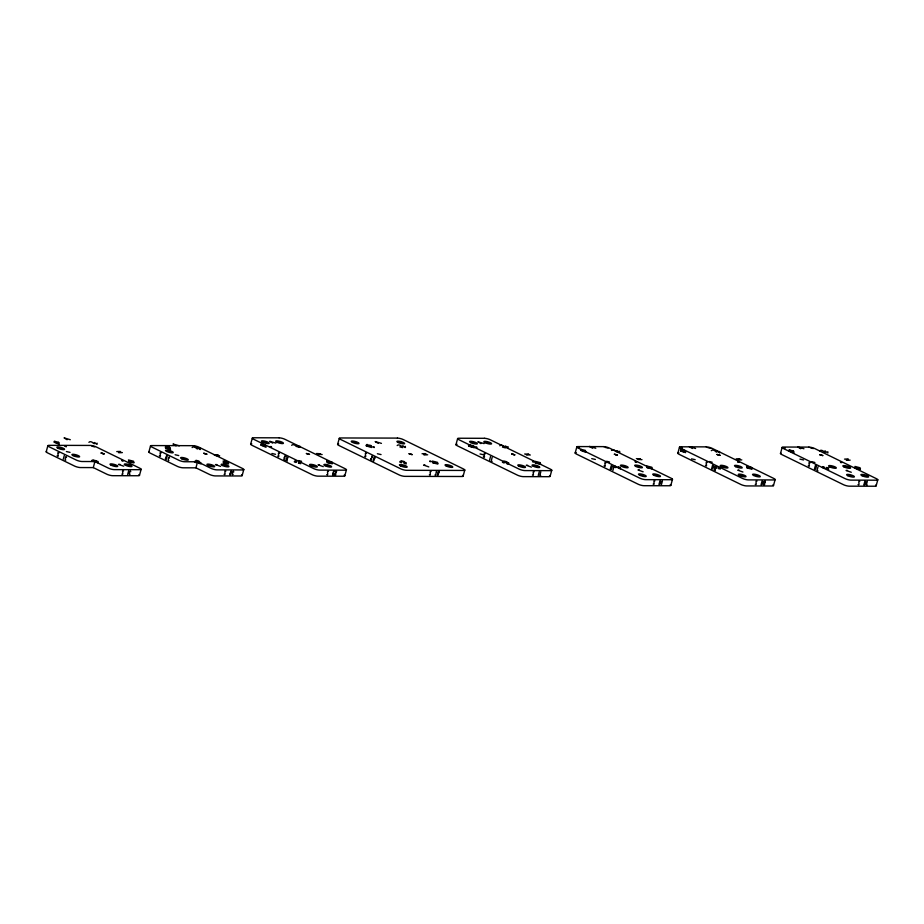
<?xml version="1.0" encoding="UTF-8"?>
<svg xmlns="http://www.w3.org/2000/svg" width="924" height="924" viewBox="0 0 924 924"><rect width="100%" height="100%" fill="white"/><g stroke="black" fill="none" stroke-linecap="round" stroke-linejoin="round"><path stroke-width="1.39" d="M764.067 482.882L765.199 482.467L765.257 481.185L764.552 481.138L763.559 484.765M57.115 455.74C59.506 458.188 57.172 452.818 58.027 452.506L58.928 452.945M159.355 455.775C161.746 458.223 159.425 452.852 160.268 452.541L161.169 452.979M277.674 456.075C280.064 458.523 277.731 453.141 278.586 452.829L279.487 453.28M364.622 456.237C367.013 458.674 364.691 453.303 365.534 452.991L366.435 453.43M483.391 456.722C485.781 459.17 483.46 453.799 484.303 453.488L485.204 453.927M604.111 465.777C606.502 468.225 604.181 462.855 605.024 462.543L605.925 462.982M705.428 465.361C707.819 467.81 705.497 462.439 706.34 462.127L707.241 462.566M808.257 465.684C810.648 468.133 808.315 462.762 809.17 462.45L810.071 462.889M121.818 474.116C123.793 475.525 122.095 471.113 122.719 470.859L123.585 470.859M224.082 474.347C226.068 475.756 224.359 471.344 224.994 471.09L225.849 471.101M326.726 474.613C328.701 476.033 327.004 471.61 327.639 471.367L328.494 471.367M429.36 474.821C431.335 476.241 429.637 471.817 430.272 471.575L431.127 471.575M532.42 475.063C534.407 476.484 532.698 472.06 533.333 471.817L534.188 471.817M653.141 484.13C655.128 485.539 653.418 481.127 654.053 480.873L654.908 480.873M755.231 484.361C757.206 485.781 755.509 481.358 756.144 481.115L756.999 481.115M858.015 484.603C859.99 486.024 858.292 481.6 858.927 481.358L859.782 481.358M370.593 459.205L370.709 458.639L370.905 459.771A1.455 1.086 -89.9 0 0 371.332 459.933L371.922 456.063A1.455 1.086 -89.9 0 1 372.314 456.317L372.395 457.161M435.019 474.89L435.296 475.259A1.455 0.912 -64 0 0 435.712 475.213L436.313 471.552A1.455 0.912 -64 0 1 436.694 471.598L436.752 472.314M714.737 468.214L715.927 468.318L716.077 466.92L713.836 466.435L715.95 467.856L713.906 467.163M716.146 467.694L715.188 466.516L714.229 470.097M46.2 451.813L47.852 445.761M63.271 459.182L64.264 455.555M66.505 457.599C65.812 453.684 64.299 461.827 65.8 460.002M46.697 451.432A4.285 0.97 15.3 0 0 47.494 452.852L74.59 466.077A4.285 0.97 15.3 0 0 80.446 467.556L93.278 467.59L94.929 461.538L108.478 468.156A4.285 0.97 15.3 0 0 114.345 469.635L140.009 469.692A4.285 0.97 15.3 0 0 139.847 468.237L96.2 446.916A4.285 0.97 15.3 0 0 90.333 445.437L48.984 445.345A4.285 0.97 15.3 0 0 49.145 446.8L76.242 460.037A4.285 0.97 15.3 0 0 82.097 461.515L94.929 461.538M127.651 474.509L128.632 470.882M130.746 471.714C130.111 468.156 128.321 476.576 130.041 474.139M139.489 475.317L141.141 469.265M148.856 452.055L150.508 446.003M169.554 458.027C168.861 454.111 167.359 462.254 168.861 460.429M149.353 451.674A4.285 0.97 15.3 0 0 150.15 453.083L177.246 466.32A4.285 0.97 15.3 0 0 183.102 467.798L195.934 467.833L197.586 461.781L211.134 468.399A4.285 0.97 15.3 0 0 217.001 469.877L242.666 469.935A4.285 0.97 15.3 0 0 242.504 468.468L198.856 447.147A4.285 0.97 15.3 0 0 192.989 445.68L151.64 445.576A4.285 0.97 15.3 0 0 151.802 447.043L178.898 460.279A4.285 0.97 15.3 0 0 184.754 461.746L197.586 461.781M233.784 471.956C233.16 468.399 231.37 476.807 233.079 474.382M242.146 475.56L243.797 469.507M250.635 444.236L252.298 438.195M337.607 444.444L339.27 438.392M344.802 475.791L346.454 469.75M455.948 444.721L457.611 438.669M463.143 476.068L464.795 470.016M489.558 460.164L490.552 456.537M492.192 457.345L491.21 460.972L492.111 461.411M538.253 475.456L539.246 471.829M540.806 471.841L539.812 475.467L540.667 475.467M550.115 476.264L551.767 470.224M575.167 453.037L576.819 446.997M612.889 470.501L613.883 466.874M661.457 484.523L662.45 480.896M677.823 453.28L679.475 447.239M670.836 485.331L672.487 479.279M715.303 470.616L715.372 468.514M764.575 484.765L764.668 482.882M780.48 453.522L782.131 447.47M773.492 485.574L775.144 479.521M818.029 466.782L817.035 470.408L817.936 470.847M867.313 481.381L866.319 484.996L867.174 485.008M876.148 485.805L877.8 479.764M334.384 475.005L336.648 471.379M88.912 442.342C90.078 440.898 92.504 442.053 93.567 443.508M192.123 447.574C193.301 446.142 195.726 447.297 196.789 448.752M291.649 445.31C292.816 443.867 295.241 445.033 296.304 446.488M397.17 445.553C398.348 444.121 400.762 445.276 401.836 446.731M499.803 445.795C500.981 444.352 503.407 445.518 504.469 446.973M611.492 450.45C612.67 449.006 615.095 450.161 616.158 451.617M711.307 450.681C712.473 449.237 714.899 450.392 715.961 451.848M819.657 450.924C820.835 449.491 823.261 450.646 824.324 452.102M285.77 460.452L288.103 457.484M366.308 445.322L371.436 446.35M366.366 445.899L369.415 446.408L366.343 445.391M468.999 446.153C479.094 448.302 459.459 443.07 474.081 446.592M683.506 451.559L680.572 451.004L685.7 452.633M788.784 450.716L793.935 451.721M299.896 447.343L296.985 445.472L297.101 446.685L300.081 447.389M719.553 452.702L716.724 450.82L716.758 452.055M824.993 451.085L827.869 452.968L827.823 451.732M217.948 455.012L215.696 455.532L219.658 455.751M530.307 455.012L526.333 454.77L528.644 454.238M640.286 458.916L638.034 459.436L641.995 459.655M318.191 454.262L320.478 453.753L316.505 453.511M66.401 451.547L70.062 452.379M175.086 454.735L178.736 455.567M271.875 453.488L275.525 454.319M377.396 453.742L381.058 454.573M480.041 453.973L483.691 454.804M591.73 458.627L595.379 459.459M691.533 458.858L695.183 459.69M799.895 459.113L803.545 459.944M66.181 446.107L64.749 446.107L66.262 446.846M91.846 446.165L94.768 446.904M168.838 446.35L167.406 446.35L168.919 447.077M194.502 446.408L197.424 447.147M271.494 446.592L270.062 446.581L271.575 447.32M374.151 446.823L372.719 446.823L374.232 447.562M399.815 446.881L402.737 447.62M476.807 447.066L475.375 447.066L476.888 447.793M502.471 447.124L505.393 447.863M579.463 447.308L578.031 447.297L579.544 448.036M605.128 447.366L608.05 448.105M682.12 447.539L680.688 447.539L682.201 448.279M707.784 447.597L710.706 448.336M784.776 447.782L783.344 447.782L784.857 448.51M810.44 447.84L813.363 448.579M116.759 451.582C127.304 450.924 111.839 453.257 122.384 452.598M422.037 453.753C432.524 453.072 417.221 455.463 427.673 454.77M524.67 453.996L528.632 454.215M322.141 454.527L318.179 454.308M214.022 454.735L217.995 454.978M636.359 458.639L640.32 458.893M736.162 458.87C746.719 458.223 731.254 460.545 741.799 459.898M844.524 459.124C855.035 458.443 839.708 460.833 850.161 460.14M96.281 460.81L93.347 460.071M121.945 460.868L123.366 460.88L121.864 460.14M198.937 461.053L196.004 460.314M224.601 461.111L226.034 461.111L224.52 460.383M301.594 461.295L298.66 460.556M326.888 460.833L328.69 461.353L327.177 460.614M404.25 461.526L401.316 460.787M429.914 461.584L431.346 461.596L429.833 460.857M506.906 461.769L503.973 461.03M532.571 461.827L534.003 461.827L532.49 461.099M609.563 462.012L606.629 461.272M635.227 462.069L636.659 462.069L635.146 461.33M712.219 462.243L709.286 461.503M737.883 462.3L739.316 462.312L737.802 461.573M814.876 462.485L811.942 461.746M840.54 462.543L841.972 462.543L840.459 461.815M119.912 464.345L118.48 464.414L123.677 466.181M216.863 464.576L215.431 464.587L220.628 466.412M319.508 464.807L318.075 464.818L323.273 466.643M425.028 465.049L423.596 465.072L428.794 466.897M527.673 465.292L526.241 465.303L531.439 467.128M639.362 469.946L637.964 469.946L643.127 471.783M739.165 470.177L737.768 470.177L742.931 472.014M847.527 470.432L846.084 470.466L851.281 472.268M334.442 471.379L333.552 471.379L332.559 475.005L333.518 475.005M333.067 473.169L333.945 473.169M789.824 449.826C785.989 450.069 796.569 450.9 792.734 451.131M681.462 449.584C677.627 449.815 688.218 450.646 684.372 450.877M581.658 449.341C577.823 449.584 588.403 450.415 584.569 450.646M469.969 444.698C466.135 444.929 476.726 445.761 472.88 445.992M367.336 444.456C363.617 444.756 374.047 445.495 370.247 445.761M261.804 444.213C257.969 444.444 268.561 445.276 264.714 445.518M166.32 446.488C162.485 446.719 173.065 447.551 169.231 447.793M55.059 441.233C51.213 441.464 61.804 442.296 57.969 442.538M685.573 451.466L680.445 450.485L683.541 451.524M585.77 451.235L580.63 450.254L585.897 452.402M265.916 446.107L260.787 445.114L266.043 447.274M170.432 448.383L165.292 447.355L168.399 448.44L165.512 448.071L170.559 449.549M59.159 443.127L54.031 442.146L59.286 444.294M820.697 455.047L821.725 455.313M855.116 467.405C871.251 471.09 844.201 465.719 860.371 469.415M845.622 466.666L847.816 467.221M831.369 466.643L833.564 467.197M863.686 475.49L865.88 476.045M828.597 468.006L826.287 467.498L828.147 468.526L826.379 468.029L826.449 468.676L828.736 469.3M849.422 475.456L851.628 476.01M718.04 454.816L719.068 455.07M746.754 467.151C762.785 470.836 736.047 465.465 752.009 469.161M737.26 466.424L739.454 466.978M723.007 466.389L725.201 466.943M755.324 475.236L757.518 475.791M720.235 467.752L717.96 467.232L719.784 468.272L718.087 468.422L720.374 469.046M741.071 475.213L743.266 475.756M615.384 454.573L616.412 454.839M646.95 466.92C663.051 470.605 636.174 465.246 652.205 468.93M637.456 466.193L639.651 466.736M623.203 466.158L625.398 466.712M655.52 475.005L657.715 475.56M620.431 467.521L618.121 467.013L619.981 468.041L618.283 468.191L620.57 468.815M641.256 474.971L643.462 475.525M486.636 442.423L488.831 442.977M472.372 442.388L474.578 442.942M512.728 454.331L513.756 454.596M535.262 462.266C551.374 465.973 524.486 460.579 540.517 464.287M534.8 465.95L536.994 466.505M508.743 462.866L506.421 462.381L508.292 463.386L506.595 463.548L508.881 464.16M520.547 465.915L522.741 466.47M399.665 442.226L401.859 442.781M410.071 454.1L411.099 454.354M354.031 442.111L356.237 442.665M447.828 465.742L450.023 466.297M432.617 462.035C448.741 465.708 421.702 460.337 437.872 464.044M406.098 462.635L403.834 462.104L405.659 463.143L403.961 463.305L406.248 463.929M402.206 465.638L404.4 466.193M278.471 441.938L280.665 442.492M264.206 441.903L266.412 442.457M307.415 453.857L308.443 454.123M327.096 461.781C343.231 465.465 316.193 460.094 332.351 463.802M326.634 465.465L328.829 466.019M300.577 462.393L298.267 461.873L300.127 462.901L298.429 463.063L300.716 463.686M312.381 465.43L314.576 465.985M204.758 453.615L205.786 453.88M223.319 461.965C239.328 465.615 212.566 460.348 228.575 463.987M168.295 451.201L170.49 451.744M223.978 465.222L226.172 465.777M200.831 462.589L198.51 462.092L200.381 463.097L198.695 463.259L200.97 463.883M183.345 458.547L185.539 459.101M209.725 465.188L211.919 465.742M102.102 453.384L103.13 453.638M128.632 460.891C144.791 464.622 117.741 459.193 133.888 462.912M59.61 448.013L61.816 448.567M127.027 465.003L129.221 465.557M74.671 455.37L76.865 455.925M112.763 464.968L114.969 465.523M98.083 461.492L95.773 460.972L97.632 462L95.934 462.162L98.221 462.785M327.235 461.48L332.074 462.139M794.062 452.887L788.888 450.797M474.208 447.759L469.011 446.188M371.563 447.516L366.366 445.946M803.938 448.741L797.666 446.927L800.727 448.729M695.576 448.487L689.316 446.662L692.365 448.475M595.772 448.256L589.512 446.431L592.561 448.244M484.084 443.601L477.858 441.764L480.873 443.601M381.439 443.37L375.179 441.58L378.239 443.358M275.918 443.116L269.658 441.291L272.707 443.116M179.302 445.818L173.019 444.017L176.091 445.818M70.305 439.72L64.079 437.884L67.094 439.709M285.77 456.352L284.835 455.89L283.841 459.517L284.858 460.013M284.349 457.68L285.285 458.142M195.934 467.833L209.482 474.439A4.285 0.97 15.3 0 0 215.35 475.918L241.014 475.976A4.285 0.97 15.3 0 0 241.534 474.901M93.278 467.59L106.826 474.208A4.285 0.97 15.3 0 0 112.693 475.687L138.357 475.744A4.285 0.97 15.3 0 0 138.877 474.659M94.005 460.764C88.669 458.396 97.089 463.259 91.753 460.891M824.52 467.29C819.172 464.922 827.615 469.762 822.256 467.405M616.354 466.805C611.007 464.426 619.438 469.3 614.09 466.92M504.666 462.15C499.318 459.782 507.75 464.645 502.413 462.277M402.021 461.908C396.881 459.575 405.047 464.402 399.769 462.035M296.5 461.665C291.152 459.309 299.607 464.148 294.248 461.792M196.754 461.861C191.418 459.494 199.838 464.356 194.502 461.988M860.082 467.752L854.908 466.447M824.993 451.108L825.12 452.31M751.732 467.498L746.546 466.193M719.473 451.478L719.6 452.668M651.917 467.267L646.742 465.962M619.658 451.247C620.431 455.174 616.065 447.851 616.955 451.824M540.228 462.624L535.054 461.319M507.981 446.592C508.812 450.531 504.4 443.22 505.266 447.17M437.595 462.381L432.409 461.076M405.336 446.361C406.237 450.288 401.744 442.977 402.621 446.927M299.815 446.107L299.942 447.308M228.297 462.323L223.111 461.018M200.289 448.383C201.189 452.31 196.708 444.998 197.586 448.949M133.61 461.249L128.424 459.944M97.078 443.139C97.921 447.077 93.463 439.766 94.364 443.716M286.844 456.86L287.191 461.145M335.458 471.379L335.735 475.017M576.299 452.61A4.285 0.97 15.3 0 0 576.461 454.077L638.172 484.222A4.285 0.97 15.3 0 0 644.04 485.701L669.704 485.758A4.285 0.97 15.3 0 0 670.223 484.673M678.955 452.852A4.285 0.97 15.3 0 0 679.117 454.319L740.829 484.453A4.285 0.97 15.3 0 0 746.696 485.932L772.36 485.989A4.285 0.97 15.3 0 0 772.88 484.915M780.976 453.141A4.285 0.97 15.3 0 0 781.773 454.562L843.485 484.696A4.285 0.97 15.3 0 0 849.352 486.174L875.016 486.232A4.285 0.97 15.3 0 0 875.536 485.146M462.531 475.41A4.285 0.97 15.3 0 1 462.012 476.495L404.978 476.357A4.285 0.97 15.3 0 1 399.11 474.89L338.9 445.483A4.285 0.97 15.3 0 1 338.75 444.017M457.091 444.294A4.285 0.97 15.3 0 0 457.241 445.749L517.452 475.155A4.285 0.97 15.3 0 0 523.319 476.634L548.983 476.692A4.285 0.97 15.3 0 0 549.503 475.617M344.19 475.132A4.285 0.97 15.3 0 1 343.67 476.218L318.006 476.16A4.285 0.97 15.3 0 1 312.139 474.682L251.929 445.276A4.285 0.97 15.3 0 1 251.778 443.809M612.242 466.505L611.457 469.369L610.279 469.219L611.272 465.604L612.242 466.505M713.559 466.089L712.774 468.953L711.596 468.815L712.589 465.188L713.559 466.089M816.389 466.412L815.603 469.276L814.425 469.126L815.418 465.5L816.389 466.412M165.477 458.523L165.604 459.274A1.444 1.086 -89.9 0 0 166.181 459.563L167.186 455.902A1.374 1.028 -89.9 0 0 166.597 455.624L165.477 458.523M374.844 457.934L373.677 461.111A1.444 1.086 -89.9 0 1 373.1 460.822L374.093 457.172A1.374 1.028 -89.9 0 1 374.682 457.449L374.844 457.934M660.879 481.277L660.094 484.141L658.974 484.523L659.967 480.896L660.879 481.277M762.97 481.519L762.184 484.384L761.064 484.753L762.057 481.127L762.97 481.519M865.753 481.751L864.968 484.615L863.848 484.996L864.841 481.369L865.753 481.751M229.88 474.139L229.995 474.751A1.444 0.901 -64 0 0 230.55 474.751L231.543 471.101A1.374 0.866 -64 0 0 230.988 471.101L229.88 474.139M439.085 471.945L437.93 475.248A1.444 0.901 -64 0 1 437.375 475.236L438.38 471.587A1.374 0.866 -64 0 1 438.935 471.587L439.085 471.945M101.109 453.037L104.169 453.903L101.109 453.037M203.765 453.268L206.826 454.146L203.765 453.268M306.422 453.511L309.482 454.377L306.422 453.511M409.078 453.753L412.139 454.62L409.078 453.753M511.734 453.984L514.795 454.862L511.734 453.984M614.391 454.227L617.451 455.093L614.391 454.227M717.047 454.469L720.108 455.336L717.047 454.469M819.704 454.7L822.764 455.578L819.704 454.7M279.094 437.826L253.43 437.768A4.285 0.97 15.3 0 0 253.592 439.235L313.79 468.641A4.285 0.97 15.3 0 0 319.658 470.108L345.322 470.177A4.285 0.97 15.3 0 0 345.16 468.711L284.95 439.304A4.285 0.97 15.3 0 0 279.094 437.826M397.436 438.103L340.402 437.964A4.285 0.97 15.3 0 0 340.563 439.431L400.762 468.838A4.285 0.97 15.3 0 0 406.629 470.316L463.663 470.443A4.285 0.97 15.3 0 0 463.502 468.988L403.291 439.581A4.285 0.97 15.3 0 0 397.436 438.103M484.407 438.299L458.743 438.242A4.285 0.97 15.3 0 0 458.905 439.709L519.103 469.115A4.285 0.97 15.3 0 0 524.971 470.593L550.635 470.651A4.285 0.97 15.3 0 0 550.473 469.184L490.263 439.778A4.285 0.97 15.3 0 0 484.407 438.299M603.615 446.627L577.95 446.569A4.285 0.97 15.3 0 0 578.112 448.036L639.824 478.17A4.285 0.97 15.3 0 0 645.691 479.648L671.355 479.706A4.285 0.97 15.3 0 0 671.194 478.251L609.482 448.105A4.285 0.97 15.3 0 0 603.615 446.627M706.271 446.869L680.607 446.812A4.285 0.97 15.3 0 0 680.769 448.267L742.48 478.413A4.285 0.97 15.3 0 0 748.348 479.891L774.012 479.949A4.285 0.97 15.3 0 0 773.85 478.482L712.138 448.348A4.285 0.97 15.3 0 0 706.271 446.869M808.927 447.101L783.263 447.043A4.285 0.97 15.3 0 0 783.425 448.51L845.137 478.655A4.285 0.97 15.3 0 0 851.004 480.122L876.668 480.191A4.285 0.97 15.3 0 0 876.506 478.724L814.795 448.579A4.285 0.97 15.3 0 0 808.927 447.101M653.949 475.283A4.019 0.912 15.3 0 0 660.394 476.484A4.019 0.912 15.3 0 0 655.509 474.093A4.019 0.912 15.3 0 0 653.949 475.283M621.621 466.424A4.019 0.912 15.3 0 0 628.077 467.625A4.019 0.912 15.3 0 0 623.192 465.246A4.019 0.912 15.3 0 0 621.621 466.424M639.685 475.248A4.019 0.912 15.3 0 0 646.142 476.449A4.019 0.912 15.3 0 0 641.256 474.058A4.019 0.912 15.3 0 0 639.685 475.248M635.885 466.458A4.019 0.912 15.3 0 0 642.342 467.659A4.019 0.912 15.3 0 0 637.444 465.269A4.019 0.912 15.3 0 0 635.885 466.458M753.753 475.514A4.019 0.912 15.3 0 0 760.209 476.715A4.019 0.912 15.3 0 0 755.312 474.324A4.019 0.912 15.3 0 0 753.753 475.514M735.689 466.689A4.019 0.912 15.3 0 0 742.145 467.891A4.019 0.912 15.3 0 0 737.248 465.511A4.019 0.912 15.3 0 0 735.689 466.689M739.489 475.479A4.019 0.912 15.3 0 0 745.945 476.68A4.019 0.912 15.3 0 0 741.06 474.289A4.019 0.912 15.3 0 0 739.489 475.479M721.425 466.655A4.019 0.912 15.3 0 0 727.881 467.856A4.019 0.912 15.3 0 0 722.995 465.477A4.019 0.912 15.3 0 0 721.425 466.655M844.051 466.943A4.019 0.912 15.3 0 0 850.496 468.145A4.019 0.912 15.3 0 0 845.61 465.754A4.019 0.912 15.3 0 0 844.051 466.943M847.851 475.733A4.019 0.912 15.3 0 0 854.307 476.934A4.019 0.912 15.3 0 0 849.422 474.543A4.019 0.912 15.3 0 0 847.851 475.733M862.104 475.768A4.019 0.912 15.3 0 0 868.56 476.969A4.019 0.912 15.3 0 0 863.674 474.578A4.019 0.912 15.3 0 0 862.104 475.768M829.787 466.909A4.019 0.912 15.3 0 0 836.243 468.11A4.019 0.912 15.3 0 0 831.357 465.719A4.019 0.912 15.3 0 0 829.787 466.909M352.46 442.388A4.019 0.912 15.3 0 0 358.916 443.589A4.019 0.912 15.3 0 0 354.031 441.198A4.019 0.912 15.3 0 0 352.46 442.388M400.623 465.915A4.019 0.912 15.3 0 0 407.08 467.117A4.019 0.912 15.3 0 0 402.194 464.726A4.019 0.912 15.3 0 0 400.623 465.915M398.082 442.492A4.019 0.912 15.3 0 0 404.539 443.693A4.019 0.912 15.3 0 0 399.653 441.314A4.019 0.912 15.3 0 0 398.082 442.492M446.257 466.019A4.019 0.912 15.3 0 0 452.702 467.221A4.019 0.912 15.3 0 0 447.817 464.83A4.019 0.912 15.3 0 0 446.257 466.019M111.192 465.234A4.019 0.912 15.3 0 0 117.648 466.447A4.019 0.912 15.3 0 0 112.763 464.056A4.019 0.912 15.3 0 0 111.192 465.234M58.039 448.29A4.019 0.912 15.3 0 0 64.495 449.491A4.019 0.912 15.3 0 0 59.61 447.101A4.019 0.912 15.3 0 0 58.039 448.29M73.088 455.636A4.019 0.912 15.3 0 0 79.545 456.837A4.019 0.912 15.3 0 0 74.659 454.458A4.019 0.912 15.3 0 0 73.088 455.636M125.456 465.269A4.019 0.912 15.3 0 0 131.901 466.47A4.019 0.912 15.3 0 0 127.015 464.091A4.019 0.912 15.3 0 0 125.456 465.269M518.965 466.181A4.019 0.912 15.3 0 0 525.421 467.394A4.019 0.912 15.3 0 0 520.535 465.003A4.019 0.912 15.3 0 0 518.965 466.181M470.801 442.665A4.019 0.912 15.3 0 0 477.258 443.867A4.019 0.912 15.3 0 0 472.372 441.476A4.019 0.912 15.3 0 0 470.801 442.665M485.065 442.7A4.019 0.912 15.3 0 0 491.51 443.901A4.019 0.912 15.3 0 0 486.625 441.51A4.019 0.912 15.3 0 0 485.065 442.7M533.229 466.216A4.019 0.912 15.3 0 0 539.685 467.417A4.019 0.912 15.3 0 0 534.788 465.038A4.019 0.912 15.3 0 0 533.229 466.216M325.063 465.731A4.019 0.912 15.3 0 0 331.52 466.943A4.019 0.912 15.3 0 0 326.622 464.553A4.019 0.912 15.3 0 0 325.063 465.731M276.9 442.215A4.019 0.912 15.3 0 0 283.345 443.416A4.019 0.912 15.3 0 0 278.459 441.025A4.019 0.912 15.3 0 0 276.9 442.215M310.799 465.708A4.019 0.912 15.3 0 0 317.255 466.909A4.019 0.912 15.3 0 0 312.37 464.518A4.019 0.912 15.3 0 0 310.799 465.708M262.635 442.18A4.019 0.912 15.3 0 0 269.092 443.381A4.019 0.912 15.3 0 0 264.206 440.991A4.019 0.912 15.3 0 0 262.635 442.18M181.774 458.812A4.019 0.912 15.3 0 0 188.219 460.025A4.019 0.912 15.3 0 0 183.333 457.634A4.019 0.912 15.3 0 0 181.774 458.812M208.143 465.465A4.019 0.912 15.3 0 0 214.599 466.666A4.019 0.912 15.3 0 0 209.713 464.275A4.019 0.912 15.3 0 0 208.143 465.465M166.713 451.466A4.019 0.912 15.3 0 0 173.169 452.668A4.019 0.912 15.3 0 0 168.284 450.277A4.019 0.912 15.3 0 0 166.713 451.466M222.407 465.5A4.019 0.912 15.3 0 0 228.863 466.701A4.019 0.912 15.3 0 0 223.966 464.31A4.019 0.912 15.3 0 0 222.407 465.5"/></g></svg>
